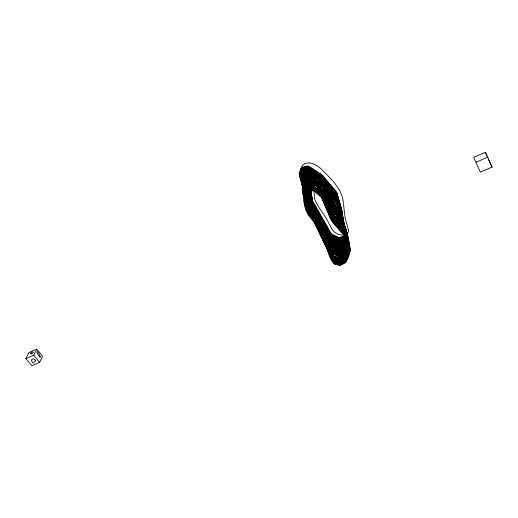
<?xml version="1.0" encoding="UTF-8"?>
<svg xmlns="http://www.w3.org/2000/svg" width="518" height="518" viewBox="0 0 518 518"><rect width="100%" height="100%" fill="white"/><g stroke="black" fill="none" stroke-linecap="round" stroke-linejoin="round"><path stroke-width="0.78" d="M349.864 248.148L345.784 259.486L340.287 262.464L334.136 260.962L314.025 219.761L305.536 207.083L303.775 193.259L307.044 188.144L313.604 188.196L323.718 198.524L334.427 222.254L347.785 236.843L349.922 248.744L345.771 260.081L340.281 263.06L334.129 261.564L314.07 220.286L305.549 207.614L303.885 193.764L307.174 188.662L313.727 188.733L323.795 199.087L334.421 222.857L347.863 237.432M39.698 362.347L42.573 356.183L36.759 349.087L28.93 352.518L25.9 358.657L31.812 365.753L39.698 362.347L33.806 355.206L36.759 349.087M485.379 152.247L473.73 157.355L480.341 172.157L492.1 167.081L485.379 152.247L487.496 157.2M25.9 358.657L33.806 355.206M476.016 162.231L487.826 157.071M345.584 237.199L339.219 239.212L331.378 235.573L312.451 202.111L310.58 188.759L299.449 174.896L301.748 168.797L308.65 167.301L322.092 176.204L336.778 193.887L341.854 211.338L346.38 242.314L345.564 244.049L339.413 246.328L331.637 242.735L312.315 204.5L307.511 191.958L300.725 180.575L303.308 174.747L310.146 173.666L319.107 179.325L335.722 201.56L342.935 218.188M30.711 353.677L30.167 353.729L30.322 353.354A2.053 0.725 -38.3 0 1 30.672 352.92L31.98 352.136A6.624 2.35 -38.5 0 1 32.776 351.987L33.171 352.039A1.34 0.479 -38.3 0 1 33.269 352.208L32.997 352.881A6.812 2.402 -38.4 0 1 32.712 353.341L31.579 353.865M39.646 356.785L40.553 357.122L39.29 354.306A15.119 8.515 66.7 0 1 39.005 353.8L38.481 352.862A3.768 2.169 66.8 0 0 37.833 351.981L37.147 351.541L36.914 352.059A1.489 0.855 66.7 0 0 37.011 352.641L37.387 353.541A10.58 6.009 66.7 0 0 37.853 354.364A8.683 4.94 66.7 0 0 39.621 356.857M310.528 187.762L299.274 174.003L301.534 167.884L308.43 166.349L321.937 175.188L336.752 192.793L341.757 210.289L345.616 236.137L339.251 238.15L331.397 234.524L312.373 201.172L310.489 187.27L299.184 173.549L301.431 167.424L308.327 165.87L321.853 174.689L336.713 192.256L341.725 209.758L345.635 235.606L339.271 237.626L331.41 234.013L312.335 200.693M492.1 167.081L488.098 158.612M342.728 217.133L335.988 200.33L318.984 178.27L309.906 172.669L303.056 173.828L300.518 179.714L308.955 192.683L312.607 205.355L331.565 241.595L339.348 245.208L345.551 242.994L346.328 241.252L342.625 216.608L336.111 199.721L318.92 177.745L309.79 172.177L302.926 173.368L300.414 179.28L309.032 192.139L312.561 204.895L331.533 241.032L339.322 244.658L345.545 242.469L346.302 240.721L343.764 224.288M349.443 243.518L349.987 248.582A34.084 29.338 -1.6 0 1 349.598 252.836C348.834 258.637 344.729 265.287 338.15 264.899A6.974 5.931 -3.8 0 1 335.897 264.433C329.474 261.299 328.969 252.998 326.359 247.138A230.84 186.169 19.1 0 0 323.51 239.607L319.574 230.678L315.572 223.646A34.292 29.824 2 0 0 313.701 221.251L309.252 216.369A20.979 18.596 -4.9 0 1 307.789 214.225L305.296 208.113A50.511 44.716 -9.4 0 1 304.416 204.442C299.508 186.681 316.161 185.03 323.083 199.132A45.662 40.313 2.1 0 1 325.045 202.493C328.885 209.201 328.561 217.735 333.676 223.77C337.82 228.542 343.648 231.753 346.905 237.315A26.891 23.135 -2.4 0 1 349.449 243.518M30.756 353.632A5.465 1.936 -38.5 0 1 31.507 353.872M302.875 183.21L302.79 190.695L332.18 250.33L339.95 253.71L345.726 251.003L347.455 247.449L346.82 232.317L340.423 218.68L327.9 198.005L316.207 182.88L308.333 179.752L302.875 183.21M35.645 360.69L33.566 363.027L32.356 362.25A5.886 4.384 20.2 0 1 31.851 361.428L31.598 360.683A2.396 1.781 20.4 0 1 31.727 359.796L31.786 359.706A2.966 2.208 20.3 0 1 32.135 359.298L32.887 358.935A1.431 1.062 20.4 0 1 33.443 358.935L34.402 359.311A3.263 2.428 20.4 0 1 35.004 359.738L35.645 360.69M303.011 183.67L302.823 191.161L332.226 250.926L339.989 254.286L345.739 251.547L347.513 247.999L345.985 229.189L337.989 216.394L327.842 198.595L316.304 183.424L308.469 180.251L303.011 183.67M348.478 230.29C348.867 234.479 343.712 235.515 340.533 234.835A12.503 10.897 -6 0 1 337.775 234.123L334.55 232.245L332.109 229.39L326.223 218.195L318.389 206.514L315.345 200.861A20.157 17.968 -6.7 0 1 314.42 197.662L313.927 188.921L313.047 185.302L310.716 181.76L303.244 174.003L301.094 169.826A6.138 5.607 -3.9 0 1 301.334 167.437C306.015 158.275 317.728 164.879 322.63 170.461C328.794 176.476 335.062 182.647 339.381 190.184A42.722 37.989 -0.9 0 1 342.91 199.378L344.975 216.692A48.349 41.887 -12.8 0 0 345.713 219.813L348.478 230.29M303.14 184.13L302.862 191.634L332.265 251.521L340.028 254.862L345.752 252.098L348.238 244.723L346.147 229.714L337.904 217.016L327.79 199.184L316.394 183.961L308.605 180.743L303.14 184.13M303.276 184.596L302.907 192.107L332.297 252.117L340.067 255.439L345.765 252.648L348.349 245.273L346.309 230.238L337.827 217.638L327.732 199.773L316.492 184.499L308.741 181.242L303.276 184.596M303.412 185.062L302.946 192.579L309.725 208.301L332.336 252.713L340.099 256.021L345.771 253.198L348.459 245.823L346.464 230.769L337.755 218.266L327.687 200.356L316.589 185.043L308.877 181.74L303.412 185.062M303.542 185.535L302.991 193.059L311.577 211.81L332.368 253.308L340.138 256.598L345.784 253.755L348.562 246.38L346.613 231.3L335.12 216.019L327.641 200.945L316.679 185.586L309.013 182.239L303.542 185.535M303.678 186.007L303.043 193.538L309.583 209.408L311.571 212.328L332.401 253.911L340.164 257.181L345.791 254.312L348.659 246.937L346.756 231.831L335.01 216.654L327.596 201.534L316.776 186.13L309.149 182.744L303.678 186.007M303.807 186.48L303.088 194.017L309.518 209.958L311.564 212.853L334.058 256.151L340.196 257.763L345.797 254.875L348.756 247.494L346.898 232.375L334.913 217.288L327.564 202.124L316.88 186.674L309.285 183.249L303.807 186.48M303.936 186.959L303.14 194.503L309.46 210.515L311.558 213.371L334.078 256.753L340.222 258.346L345.804 255.439L348.847 248.057L347.034 232.912L334.816 217.916L320.422 190.734L309.421 183.754L303.936 186.959M304.066 187.445L303.198 194.988L309.408 211.066L312.658 215.294L334.104 257.355L340.242 258.929L345.804 256.009L348.931 248.627L347.164 233.463L334.732 218.544L320.5 191.291L309.55 184.259L304.066 187.445M304.195 187.93L303.25 195.474L309.363 211.622L312.684 215.805L334.116 257.958L340.261 259.518L345.81 256.578L349.009 249.197L347.287 234.013L334.654 219.172L320.577 191.841L309.686 184.771L304.195 187.93M349.708 246.976L345.804 258.314L340.294 261.279L334.142 259.764L313.921 218.725L305.536 206.009L303.561 192.275L306.792 187.127L313.358 187.127L323.582 197.397L334.486 221.031L347.61 235.696L349.708 246.976M349.792 247.559L345.797 258.896L340.294 261.875L334.142 260.366L313.973 219.237L305.529 206.546L303.665 192.767L306.921 187.633L313.481 187.658L323.646 197.96L334.453 221.646L347.701 236.266L349.792 247.559M346.898 242.586L345.61 246.167L339.562 248.575L331.792 245.033L316.705 216.589L301.198 180.691L303.839 176.586L310.632 175.673L322.818 185.166L342.158 216.628L346.898 242.586M349.974 249.339L345.759 260.677L340.268 263.656L334.116 262.16L314.122 220.817L305.575 208.145L303.995 194.269L307.297 189.18L313.85 189.277L323.879 199.65L334.421 223.459L347.928 238.021L349.974 249.339M301.638 168.337L299.359 174.449L310.56 188.261L312.412 201.644L331.384 235.049L339.232 238.681L345.597 236.668L341.802 210.813L336.771 193.337L322.015 175.693L308.54 166.828L301.638 168.337M346.199 237.548L345.538 239.31L339.212 241.362L331.397 237.717L313.15 205.795L309.35 188.966L299.825 176.67L302.195 170.629L309.097 169.237L322.345 178.257L336.655 196.16L342.294 215.41L346.199 237.548M346.956 243.123L345.623 246.697L339.607 249.145L331.837 245.616L301.249 182.731L303.969 177.046L310.748 176.178L322.844 185.709L343.499 220.836L346.956 243.123M350.013 249.948L345.746 261.273L340.248 264.251L334.091 262.755L314.173 221.348L305.62 208.676L304.105 194.787L307.42 189.698L313.973 189.815L321.296 196.296L334.44 224.054L347.979 238.617L350.013 249.948M301.858 169.256L299.54 175.343L310.586 189.264L312.496 202.577L331.378 236.104L339.212 239.75L345.564 237.723L341.906 211.868L336.765 194.451L322.157 176.716L308.76 167.787L301.858 169.256M350.032 250.557L345.726 261.881L340.222 264.853L334.065 263.351L314.225 221.892L305.672 209.207L304.208 195.305L307.543 190.229L314.096 190.359L321.4 196.853L330.219 217.495L338.927 228.768L348.025 239.219L350.032 250.557M346.212 238.079L345.538 239.834L339.225 241.906L331.41 238.261L313.209 206.242L309.317 189.484L299.922 177.111L302.318 171.082L309.214 169.723L322.397 178.775L336.59 196.743L342.385 215.935L346.212 238.079M301.968 169.716L299.637 175.79L310.58 189.776L312.548 203.043L331.384 236.635L339.206 240.287L345.558 238.254L341.964 212.393L336.745 195.014L322.228 177.227L308.87 168.266L301.968 169.716M350.045 251.178L345.7 262.49L340.19 265.456L334.032 263.94L314.277 222.436L305.737 209.738L304.319 195.83L307.66 190.76L314.212 190.902L321.51 197.41L330.277 218.065L338.966 229.364L348.057 239.834L350.045 251.178M302.078 170.169L299.728 176.23L310.56 190.294L312.594 203.509L331.39 237.173L339.212 240.825L345.545 238.779L342.035 212.917L336.706 195.584L322.287 177.739L308.987 168.751L302.078 170.169M347.021 243.661L345.635 247.228L339.646 249.708L331.883 246.199L311.849 205.685L310.735 202.292L301.359 183.165L304.105 177.512L310.871 176.69L322.869 186.26L343.615 221.367L347.021 243.661M346.225 238.604L345.532 240.358L339.238 242.456L331.429 238.804L313.273 206.688L309.278 190.009L300.019 177.544L302.434 171.542L309.324 170.208L322.449 179.299L336.512 197.326L342.482 216.453L346.225 238.604M346.238 239.135L345.532 240.889L339.251 243L331.449 239.361L312.445 203.496L309.227 190.54L300.116 177.978L302.557 172.002L309.44 170.7L322.494 179.824L336.428 197.921L342.586 216.977L346.238 239.135M347.086 244.198L345.648 247.759L339.691 250.278L331.928 246.788L311.823 206.19L310.638 202.829L301.463 183.599L304.241 177.972L310.994 177.195L322.889 186.804L343.732 221.898L347.086 244.198M302.68 172.455L300.213 178.412L309.168 191.071L312.483 203.962L331.475 239.912L339.271 243.551L345.538 241.414L346.257 239.666L342.696 217.495L336.331 198.517L322.539 180.348L309.557 171.186L302.68 172.455M347.151 244.736L345.661 248.297L339.737 250.848L331.967 247.371L301.573 184.039L304.377 178.438L311.117 177.706L322.915 187.354L343.848 222.429L347.151 244.736M302.803 172.915L300.317 178.846L309.104 191.602L312.522 204.429L331.501 240.469L339.296 244.101L345.538 241.938L346.283 240.19L342.527 216.084L336.227 199.119L322.578 180.873L309.673 171.685L302.803 172.915M347.215 245.273L345.674 248.834L339.776 251.418L332.012 247.96L301.683 184.473L304.506 178.904L311.24 178.218L322.934 187.904L345.143 226.599L347.215 245.273M303.179 174.288L300.621 180.147L307.588 191.42L312.645 205.821L331.598 242.165L339.381 245.765L345.558 243.518L346.354 241.783L342.832 217.664L335.858 200.945L319.049 178.794L310.029 173.167L303.179 174.288M349.08 249.773L345.81 257.155L340.274 260.101L334.129 258.56L312.717 216.317L305.575 204.94L303.341 191.304L306.533 186.117L313.105 186.059L323.459 196.277L334.589 219.794L347.403 234.57L349.08 249.773M347.274 245.817L345.687 249.372L339.821 251.988L332.057 248.549L302.68 189.297L302.467 181.837L307.925 178.283L315.928 181.274L328.088 196.244L345.312 227.117L347.274 245.817M349.145 250.356L345.804 257.731L340.287 260.69L334.136 259.162L312.749 216.835L305.549 205.478L303.451 191.789L306.662 186.622L313.228 186.59L323.517 196.84L334.531 220.415L347.507 235.127L349.145 250.356M347.338 246.361L345.7 249.916L339.866 252.564L332.103 249.145L302.719 189.763L302.603 182.291L308.061 178.775L316.019 181.812L328.03 196.834L345.487 227.635L347.338 246.361M347.397 246.905L345.713 250.459L339.905 253.134L332.142 249.734L302.752 190.229L302.739 182.75L308.197 179.267L316.116 182.349L327.965 197.416L345.655 228.147L347.397 246.905M346.412 242.845L345.577 244.574L339.452 246.885L331.675 243.305L312.322 204.979L300.822 179.377L303.438 175.201L310.269 174.165L319.172 179.85L337.412 205.309L344.133 224.398L346.412 242.845M346.445 243.376L345.584 245.105L339.484 247.449L331.714 243.881L312.335 205.458L300.945 179.817L303.574 175.66L310.386 174.67L322.766 184.084L342.068 215.52L346.445 243.376M346.471 243.907L345.597 245.636L339.523 248.012L331.753 244.457L311.933 204.189L301.075 180.258L303.703 176.126L310.509 175.168L322.798 184.622L342.113 216.071L346.471 243.907"/></g></svg>
